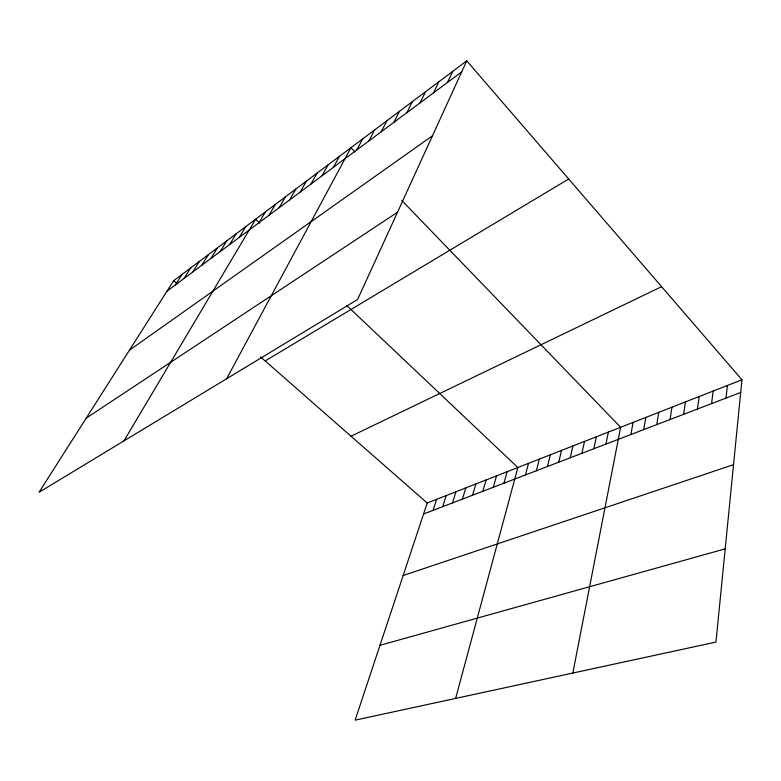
<?xml version="1.0" encoding="UTF-8"?>
<svg xmlns="http://www.w3.org/2000/svg" width="781" height="781" viewBox="0 0 781 781"><rect width="100%" height="100%" fill="white"/><g stroke="black" fill="none" stroke-linecap="round" stroke-linejoin="round"><path stroke-width="1.17" d="M741.95 379.781L715.962 642.08L355.13 720.16L427.227 503.013L741.95 379.781L466.745 60.84L173.646 280.711L39.05 492.274L357.591 299.523L466.745 60.84M725.998 398.085L727.404 385.482M711.598 403.601L713.131 391.066M697.482 409.019L699.151 396.543M683.639 414.32L685.435 401.912M670.059 419.524L671.972 407.184M656.743 424.63L658.773 412.348M643.681 429.638L645.828 417.425M630.863 434.548L633.108 422.394M572.844 673.046L620.631 427.285L401.756 200.434M605.939 444.106L608.379 432.078M593.814 448.753L596.352 436.794M581.904 453.312L584.539 441.421M570.218 457.793L572.932 445.961M558.727 462.196L561.529 450.422M547.452 466.521L550.332 454.815M536.362 470.767L539.32 459.121M525.467 474.936L528.503 463.358M455.626 698.419L517.871 467.526L346.598 305.361M503.921 483.195L507.103 471.744M493.27 487.285L496.511 475.883M482.804 491.298L486.114 479.964M472.515 495.232L475.883 483.966M462.401 499.118L465.827 487.9M452.453 502.925L455.938 491.776M442.671 506.674L446.205 495.584M433.045 510.364L436.638 499.332M447.484 82.464L452.658 71.413M433.611 92.793L438.893 81.732M420.061 102.867L425.45 91.816M406.823 112.718L412.319 101.667M393.897 122.334L399.481 111.302M381.255 131.745L386.927 120.713M368.896 140.931L374.655 129.919M356.819 149.923L362.648 138.93M226.607 378.785L350.903 147.736L354.964 151.944M333.438 167.319L339.413 156.356M322.123 175.735L328.157 164.801M311.043 183.974L317.145 173.06M300.207 192.048L306.357 181.153M289.585 199.946L295.794 189.08M279.188 207.678L285.446 196.841M268.996 215.263L275.303 204.456M259.019 222.692L265.364 211.905M123.945 440.904L255.621 219.217L259.77 223.151M239.357 237.317L245.781 226.597M229.673 244.521L236.135 233.831M220.183 251.58L226.675 240.929M210.89 258.501L217.411 247.88M201.762 265.286L208.322 254.704M192.819 271.944L199.399 261.391M184.052 278.466L190.652 267.951M175.452 284.87L182.071 274.395M167.007 291.147L461.688 71.901M129.441 350.2L432.469 135.787M86.213 418.147L397.5 212.256M265.169 360.949L568.685 178.986M351.04 436.218L661.605 286.666M423.585 513.986L740.691 392.452M403.152 575.529L733.544 464.666M379.986 645.301L725.198 548.858M173.646 280.711L177.316 283.923M260.6 356.937L427.227 503.013"/></g></svg>
